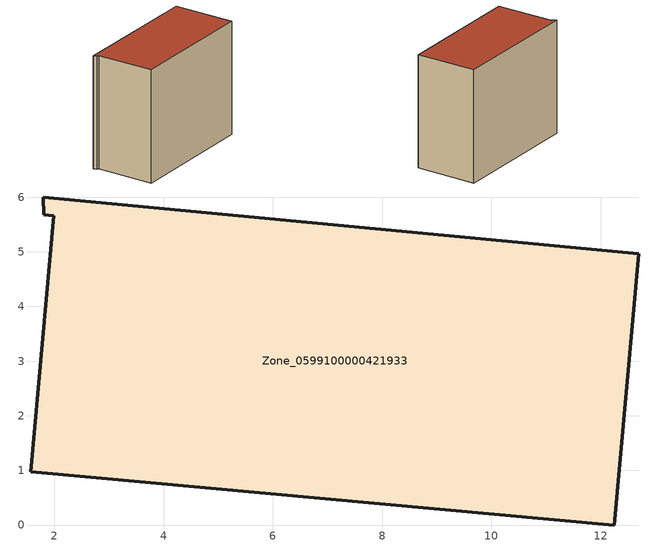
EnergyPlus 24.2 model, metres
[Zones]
Zone_0599100000421933
 floor ground (C_G): 1.79,6 12.7,4.97 12.24,0 1.57,0.98 1.99,5.66 1.8,5.68 z0
 wall outside (C_F): 1.57,0.98 12.24,0 12.7,4.97 1.79,6 1.8,5.68 1.99,5.66 1.57,0.98 z0:9.23
 roof outside (C_R): 1.8,5.68 1.99,5.66 1.57,0.98 12.24,0 12.7,4.97 1.79,6 z9.23
[BUILDING]
Pand.0599100000421933: North Axis=0; Terrain=City; Loads Convergence Tolerance Value=0.04; Temperature Convergence Tolerance Value=0.4; Solar Distribution=FullExterior; Maximum Number of Warmup Days=25; Minimum Number of Warmup Days=1
[Site:Location]
Rotterdam.The.Hague.AP_ZH_NLD Design_Conditions: Latitude=51.96; Longitude=4.45; Time Zone=1; Elevation=-4.5
[SITE:GROUNDTEMPERATURE:BUILDINGSURFACE]
18, 18, 18, 18, 18, 18, 18, 18, 18, 18, 18, 18
[MATERIAL] Thermal Absorptance=0.9; Solar Absorptance=0.7; Visible Absorptance=0.7
Name | Roughness | Thickness | Conductivity | Density | Specific Heat
G.TI.1992-2005 | MediumSmooth | 0.15 | 0.06 | 540 | 1210
F.TI.1992-2005 | Rough | 0.3 | 0.12 | 1920 | 840
R.TI.1992-2005 | MediumRough | 0.2 | 0.08 | 1500 | 1000
[CONSTRUCTION]
C_G: G.TI.1992-2005
C_F: F.TI.1992-2005
C_R: R.TI.1992-2005
[ZONE]
Zone_0599100000421933: Type=1; Multiplier=1; Ceiling Height=Autocalculate; Volume=Autocalculate; Floor Area=autocalculate; Part of Total Floor Area=Yes
[ZONEINFILTRATION:DESIGNFLOWRATE]
Infil_Zone_0599100000421933: Zone or ZoneList or Space or SpaceList=Zone_0599100000421933; Schedule=AlwaysOn; Design Flow Rate Calculation Method=Flow/Area; Flow Rate per Floor Area=0.0015; Constant Term Coefficient=1; Temperature Term Coefficient=0; Velocity Term Coefficient=0; Velocity Squared Term Coefficient=0
[HVACTEMPLATE:ZONE:IDEALLOADSAIRSYSTEM]
Zone_0599100000421933: Maximum Heating Supply Air Temperature=50; Minimum Cooling Supply Air Temperature=13; Maximum Heating Supply Air Humidity Ratio=0.0156; Minimum Cooling Supply Air Humidity Ratio=0.0077; Heating Limit=NoLimit; Cooling Limit=NoLimit; Dehumidification Control Type=ConstantSensibleHeatRatio; Cooling Sensible Heat Ratio=0.7; Dehumidification Setpoint=60; Humidification Control Type=None; Humidification Setpoint=30; Outdoor Air Method=None; Outdoor Air Flow Rate per Person=0.00944; Outdoor Air Flow Rate per Zone Floor Area=0; Outdoor Air Flow Rate per Zone=0; Demand Controlled Ventilation Type=None; Outdoor Air Economizer Type=NoEconomizer; Heat Recovery Type=None; Sensible Heat Recovery Effectiveness=0.7; Latent Heat Recovery Effectiveness=0.65
[ZONECONTROL:THERMOSTAT]
ThermostatControl_Zone_0599100000421933: Zone or ZoneList=Zone_0599100000421933; Control Type Schedule=DualSetpointControlType; Control 1=Thermostat_Zone_0599100000421933; Temperature Difference Between Cutout And Setpoint=0
[THERMOSTATSETPOINT:DUALSETPOINT]
Thermostat_Zone_0599100000421933: Heating Setpoint Temperature Schedule=HeatingSetpoint_Zone_0599100000421933; Cooling Setpoint Temperature Schedule=CoolingSetpoint_Zone_0599100000421933
[SCHEDULE:COMPACT]
HeatingSetpoint_Zone_0599100000421933: Through: 12/31, For: AllDays, Until: 24:00, 21
CoolingSetpoint_Zone_0599100000421933: Through: 12/31, For: AllDays, Until: 24:00, 24
DualSetpointControlType: Through: 12/31, For: AllDays, Until: 24:00, 4
AlwaysOn: Through: 12/31, For: AllDays, Until: 24:00, 1
